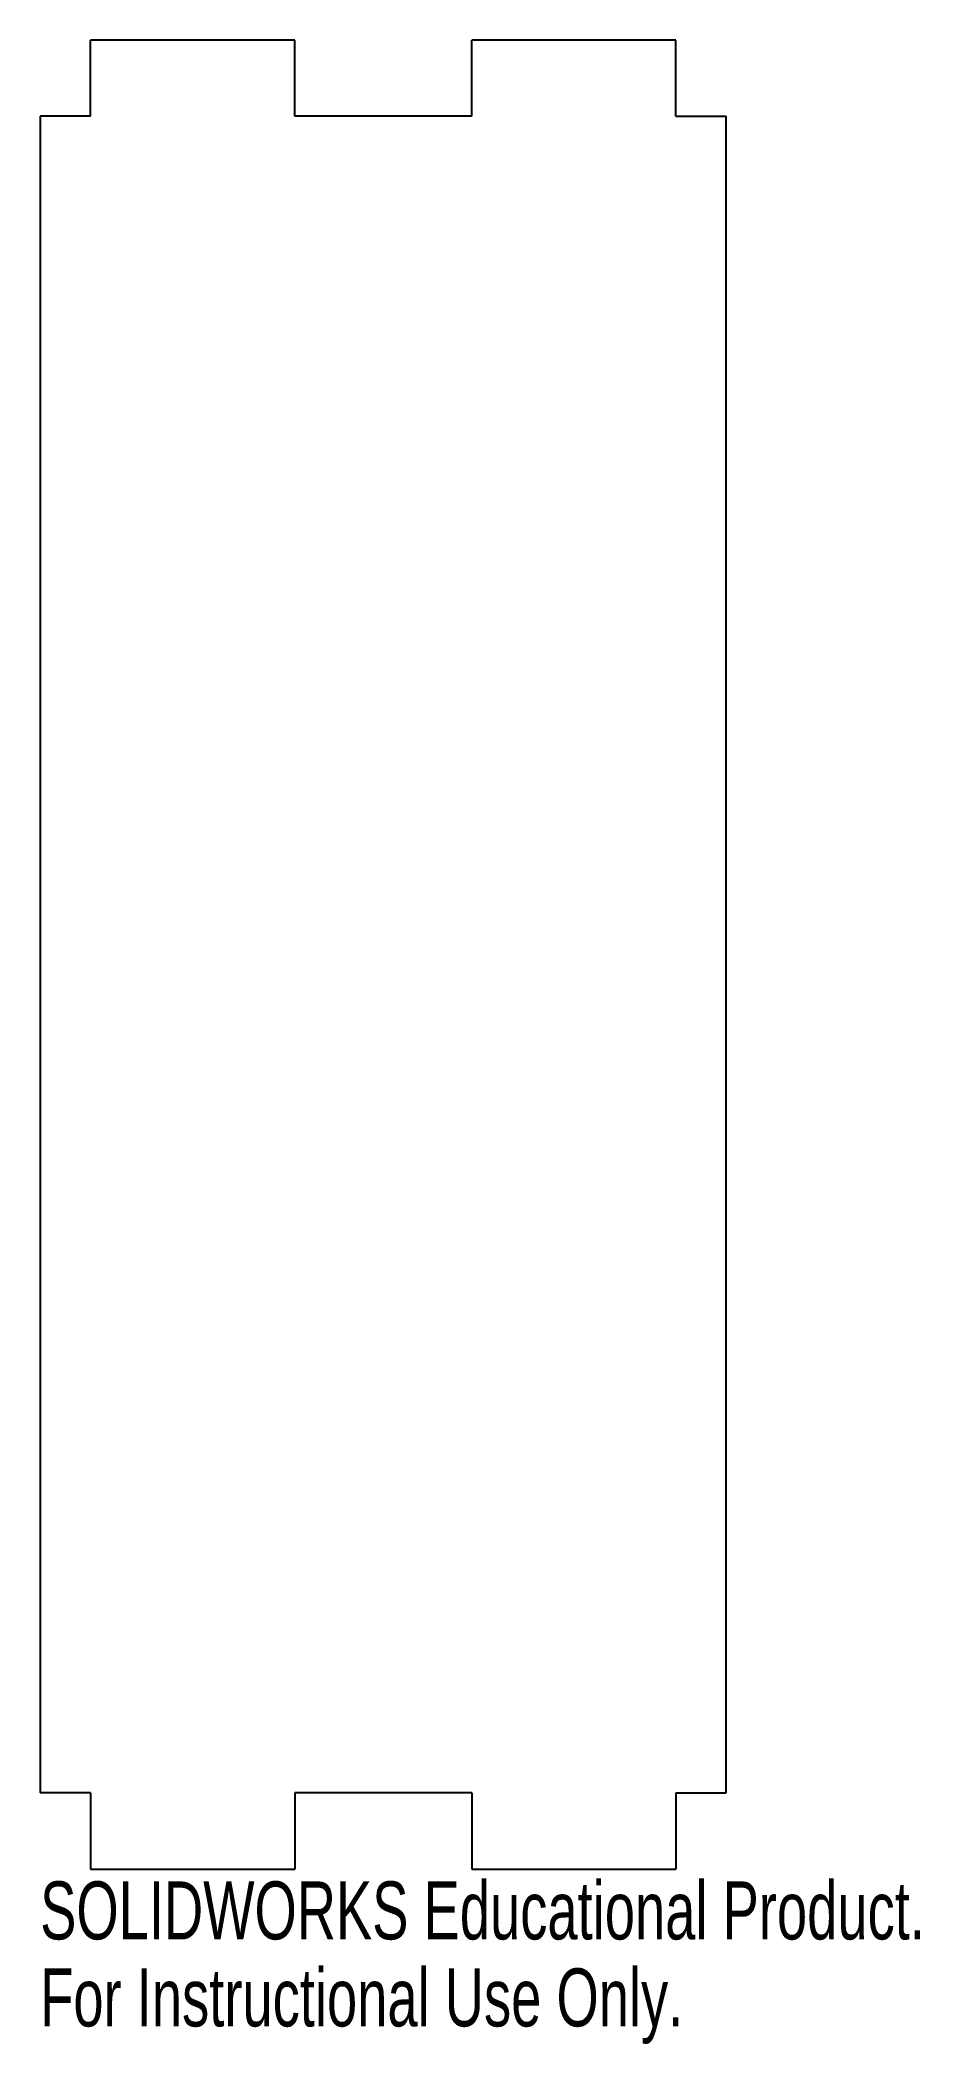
# Model space of a CAD drawing. Header units: millimetres. Extents: x -29 to 45, y -91 to 76.
import ezdxf

# ---------------------------------------------------------------- set-up
doc = ezdxf.new("R2010")
doc.units = ezdxf.units.MM
doc.styles.add('SLDTEXTSTYLE0', font='TXT', dxfattribs={"width": 0.7})

msp = doc.modelspace()

# ---------------------------------------------------------------- linework, layer by layer
at = {"color": 7, "linetype": 'Continuous', "lineweight": 25}
for p, q in [((-24.38, 69.85), (-24.38, 76.2)), ((-7.37, 76.2), (-24.38, 76.2)), ((-7.37, 69.85), (-7.37, 76.2)), ((7.37, 69.85), (7.37, 76.2)), ((24.38, 76.2), (7.37, 76.2)), ((24.38, 69.85), (24.38, 76.2)), ((-24.38, 69.85), (-28.57, 69.85)), ((-28.57, 69.85), (-28.57, -69.85)), ((7.37, 69.85), (-7.37, 69.85)), ((24.38, 69.85), (28.57, 69.85)), ((28.57, -69.85), (28.57, 69.85)), ((-24.38, -69.85), (-28.57, -69.85)), ((-24.38, -69.85), (-24.38, -76.2)), ((7.37, -69.85), (-7.37, -69.85)), ((-7.37, -69.85), (-7.37, -76.2)), ((7.37, -69.85), (7.37, -76.2)), ((24.38, -69.85), (28.57, -69.85)), ((24.38, -69.85), (24.38, -76.2)), ((-24.38, -76.2), (-7.37, -76.2)), ((7.37, -76.2), (24.38, -76.2))]:
    msp.add_line(p, q, dxfattribs=at)

# ---------------------------------------------------------------- texts
at = {"color": 7, "linetype": 'Continuous', "char_height": 4.8336, "attachment_point": 1, "style": 'SLDTEXTSTYLE0'}
for s, insert in [('SOLIDWORKS Educational Product.', (-28.57, -77.22)), ('For Instructional Use Only.', (-28.57, -84.47))]:
    msp.add_mtext(s, dxfattribs=dict(at, insert=insert))

doc.saveas('drawing.dxf')
